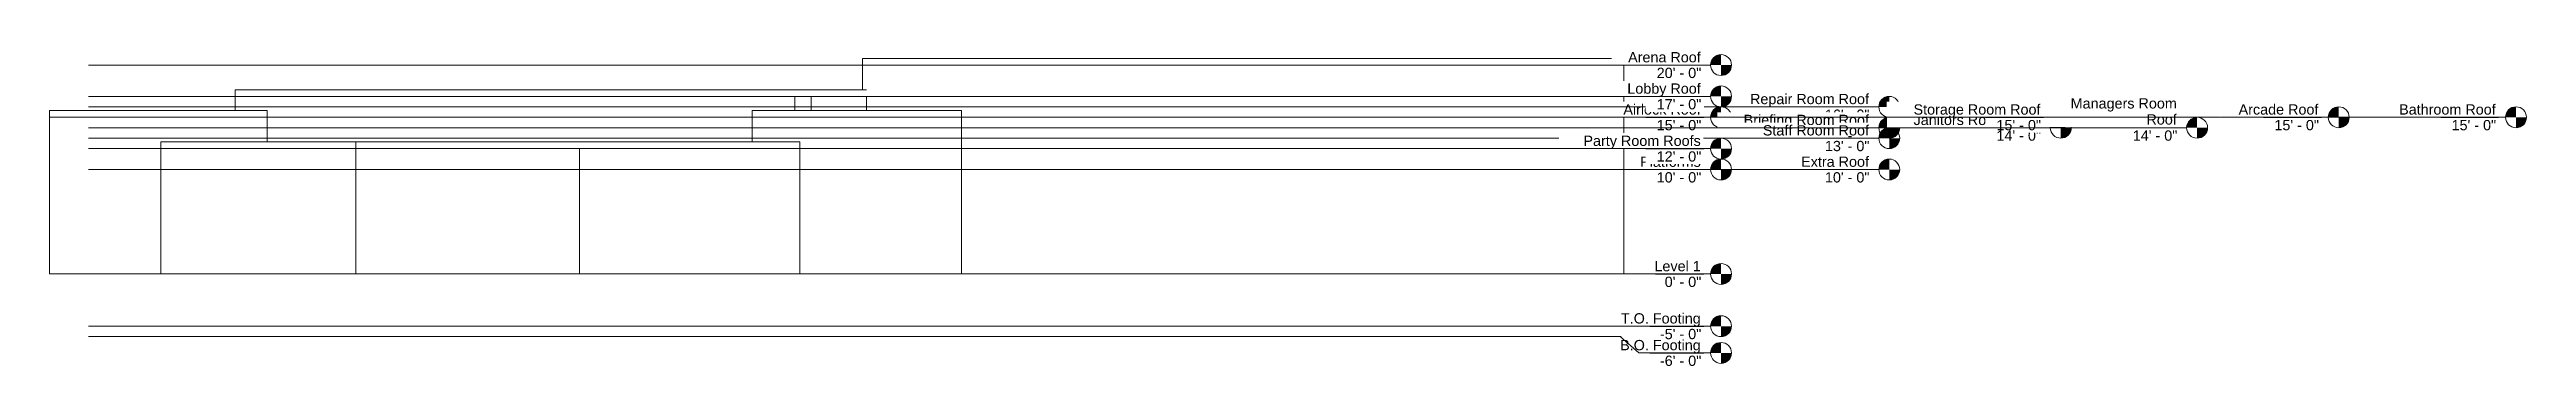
# Model space of a CAD drawing. Header units: inches. Extents: x -977 to 1866, y -109 to 258.
import ezdxf

# ---------------------------------------------------------------- set-up
doc = ezdxf.new("R2010")
doc.units = ezdxf.units.IN
doc.header["$MEASUREMENT"] = 0
doc.linetypes.add('Grid Line 1_2_', pattern=[0.875, 0.5, -0.125, 0.125, -0.125])
for name, color, linetype, lineweight in [('A-FLOR-LEVL', 51, 'Continuous', 9), ('A-ROOF', 132, 'Continuous', 13), ('A-WALL', 113, 'Continuous', 13)]:
    doc.layers.add(name, color=color, linetype=linetype, lineweight=lineweight)
doc.styles.add('Arial', font='arial.ttf', dxfattribs={"height": 11.802395})

# ---------------------------------------------------------------- blocks, each defined once
blk = doc.blocks.new('Level - Level Head - Circle-20425-East')
at = {"layer": 'A-FLOR-LEVL'}
h = blk.add_hatch(color=256, dxfattribs=at)
edge = h.paths.add_edge_path(flags=0)
edge.add_line((941.6, 0), (929.6, 0))
edge.add_arc((941.6, 0), 12, 90, 180, ccw=False)
edge.add_line((941.6, 12), (941.6, 0))
h = blk.add_hatch(color=256, dxfattribs=at)
edge = h.paths.add_edge_path(flags=0)
edge.add_line((941.6, -12), (941.6, 0))
edge.add_line((941.6, 0), (953.6, 0))
edge.add_arc((941.6, 0), 12, 270, 360, ccw=False)
blk.add_circle((941.6, 0), 12, dxfattribs=at)

msp = doc.modelspace()

# ---------------------------------------------------------------- linework, layer by layer
at = {"layer": 'A-ROOF'}
for p, q in [((-44, 247.7), (-44, 240)), ((-44, 247.7), (829.9, 247.7)), ((-43.9, 240), (-44, 240)), ((-43.3, 240), (-43.7, 240)), ((-42.2, 240), (-42.8, 240)), ((-40.6, 240), (-41.4, 240)), ((-38.5, 240), (-39.6, 240)), ((-35.9, 240), (-37.3, 240)), ((-32.9, 240), (-34.4, 240)), ((-29.3, 240), (-31.1, 240)), ((-25.3, 240), (-27.3, 240)), ((-20.8, 240), (-23.1, 240)), ((-15.9, 240), (-18.4, 240)), ((-10.4, 240), (-13.2, 240)), ((-4.6, 240), (-7.5, 240)), ((1.8, 240), (-1.4, 240)), ((8.5, 240), (5.1, 240)), ((15.7, 240), (12.1, 240)), ((23.3, 240), (19.5, 240)), ((31.4, 240), (27.4, 240)), ((39.8, 240), (35.6, 240)), ((48.7, 240), (44.3, 240)), ((57.9, 240), (53.3, 240)), ((67.5, 240), (62.8, 240)), ((77.5, 240), (72.6, 240)), ((87.9, 240), (82.8, 240)), ((98.5, 240), (93.3, 240)), ((109.5, 240), (104.1, 240)), ((120.9, 240), (115.3, 240)), ((132.5, 240), (126.8, 240)), ((144.5, 240), (138.6, 240)), ((156.7, 240), (150.7, 240)), ((169.2, 240), (163.1, 240)), ((181.9, 240), (175.7, 240)), ((194.9, 240), (188.6, 240)), ((208.1, 240), (201.7, 240)), ((221.5, 240), (215, 240)), ((235.1, 240), (228.6, 240)), ((248.9, 240), (242.3, 240)), ((262.8, 240), (256.2, 240)), ((276.9, 240), (270.2, 240)), ((291.1, 240), (284.5, 240)), ((305.4, 240), (298.8, 240)), ((319.9, 240), (313.3, 240)), ((334.4, 240), (327.9, 240)), ((349, 240), (342.7, 240)), ((363.6, 240), (357.8, 240)), ((378.3, 240), (373.4, 240)), ((829.9, 240), (393, 240)), ((830, 240), (830, 247.7)), ((-764, 211.7), (-764, 204)), ((-764, 211.7), (-39.5, 211.7)), ((-399, 204), (-764, 204)), ((-381.3, 204), (-385.7, 204)), ((-367.1, 204), (-372.4, 204)), ((-353.5, 204), (-359.2, 204)), ((-340.1, 204), (-346, 204)), ((-326.9, 204), (-332.8, 204)), ((-313.8, 204), (-319.8, 204)), ((-300.9, 204), (-306.8, 204)), ((-288.1, 204), (-294, 204)), ((-275.4, 204), (-281.3, 204)), ((-262.9, 204), (-268.8, 204)), ((-250.6, 204), (-256.4, 204)), ((-238.6, 204), (-244.3, 204)), ((-226.7, 204), (-232.3, 204)), ((-215.1, 204), (-220.6, 204)), ((-203.7, 204), (-209.1, 204)), ((-192.6, 204), (-197.8, 204)), ((-181.7, 204), (-186.9, 204)), ((-171.2, 204), (-176.2, 204)), ((-160.9, 204), (-165.8, 204)), ((-151, 204), (-155.7, 204)), ((-141.4, 204), (-145.9, 204)), ((-132.1, 204), (-136.5, 204)), ((-123.2, 204), (-127.4, 204)), ((-102.9, 204), (-121.7, 204)), ((-98.1, 204), (-101, 204)), ((-91, 204), (-93.8, 204)), ((-84.4, 204), (-86.8, 204)), ((-78.1, 204), (-79.7, 204)), ((-71, 204), (-72.3, 204)), ((-64.9, 204), (-66.8, 204)), ((-59.8, 204), (-61.7, 204)), ((-55.3, 204), (-57, 204)), ((-51.2, 204), (-52.7, 204)), ((-47.6, 204), (-48.8, 204)), ((-44.3, 204), (-44.9, 204)), ((-40.8, 204), (-41.6, 204)), ((-977.3, 187.8), (-977.3, 180)), ((-977.2, 187.8), (-727.3, 187.8)), ((-727.3, 180), (-727.3, 187.8)), ((-170.5, 187.8), (-170.5, 180)), ((-170.5, 187.8), (69.5, 187.8)), ((-170.1, 180), (-170.3, 180)), ((-169.2, 180), (-169.7, 180)), ((-167.9, 180), (-168.6, 180)), ((-166.1, 180), (-167, 180)), ((-163.8, 180), (-164.9, 180)), ((-161, 180), (-162.4, 180)), ((-157.8, 180), (-159.4, 180)), ((-154.2, 180), (-156, 180)), ((-150.1, 180), (-152.1, 180)), ((-145.7, 180), (-147.8, 180)), ((-140.8, 180), (-143.2, 180)), ((-135.6, 180), (-138.1, 180)), ((-130, 180), (-132.7, 180)), ((-124.1, 180), (-127, 180)), ((-117.9, 180), (-120.9, 180)), ((-111.5, 180), (-114.6, 180)), ((-104.8, 180), (-107.9, 180)), ((-97.8, 180), (-101.1, 180)), ((-90.7, 180), (-94, 180)), ((-83.4, 180), (-86.8, 180)), ((-76, 180), (-79.3, 180)), ((-68.5, 180), (-71.7, 180)), ((-60.9, 180), (-63.9, 180)), ((-53.3, 180), (-56.5, 180)), ((-44.3, 180), (-45.6, 180)), ((-35.6, 180), (-38.1, 180)), ((-27.6, 180), (-30.5, 180)), ((-19.8, 180), (-23.1, 180)), ((-12.6, 180), (-15.8, 180)), ((-5.4, 180), (-8.6, 180)), ((1.6, 180), (-1.6, 180)), ((8.3, 180), (5.2, 180)), ((14.8, 180), (11.8, 180)), ((21.1, 180), (18.2, 180)), ((27, 180), (24.2, 180)), ((32.6, 180), (30, 180)), ((38, 180), (35.5, 180)), ((42.9, 180), (40.6, 180)), ((47.5, 180), (45.3, 180)), ((51.7, 180), (49.7, 180)), ((55.4, 180), (53.7, 180)), ((58.8, 180), (57.2, 180)), ((61.7, 180), (60.4, 180)), ((64.2, 180), (63, 180)), ((66.2, 180), (65.3, 180)), ((67.7, 180), (67, 180)), ((68.8, 180), (68.3, 180)), ((69.3, 180), (69.1, 180)), ((69.5, 180), (69.5, 187.8)), ((69.5, 180), (69.5, 180)), ((-849.5, 151.8), (-849.5, 144)), ((-849.5, 151.8), (-116.1, 151.8)), ((-849.3, 144), (-849.5, 144)), ((-849.5, 144), (-849.5, 144)), ((-848.6, 144), (-849, 144)), ((-847.4, 144), (-848, 144)), ((-845.7, 144), (-846.5, 144)), ((-843.5, 144), (-844.6, 144)), ((-840.9, 144), (-842.2, 144)), ((-837.8, 144), (-839.3, 144)), ((-834.2, 144), (-836, 144)), ((-830.3, 144), (-832.3, 144)), ((-825.9, 144), (-828.1, 144)), ((-821.1, 144), (-823.5, 144)), ((-816, 144), (-818.5, 144)), ((-810.4, 144), (-813.2, 144)), ((-804.6, 144), (-807.5, 144)), ((-798.4, 144), (-801.4, 144)), ((-791.9, 144), (-795.1, 144)), ((-785.2, 144), (-788.4, 144)), ((-778.2, 144), (-781.5, 144)), ((-771, 144), (-774.4, 144)), ((-763.5, 144), (-767.1, 144)), ((-756, 144), (-759.5, 144)), ((-748.3, 144), (-751.8, 144)), ((-740.4, 144), (-744, 144)), ((-732.5, 144), (-736.1, 144)), ((-724.6, 144), (-728.5, 144)), ((-716.6, 144), (-719.8, 144)), ((-708.7, 144), (-711.3, 144)), ((-700.8, 144), (-704, 144)), ((-690.4, 144), (-692.9, 144)), ((-682.2, 144), (-685.2, 144)), ((-674.4, 144), (-677.6, 144)), ((-667, 144), (-670.2, 144)), ((-659.7, 144), (-663, 144)), ((-652.8, 144), (-655.9, 144)), ((-646.1, 144), (-649.1, 144)), ((-639.6, 144), (-642.6, 144)), ((-633.5, 144), (-636.3, 144)), ((-627.7, 144), (-630.4, 144)), ((-625.7, 151.8), (-625.7, 144)), ((-625.6, 144), (-625.7, 144)), ((-625.1, 144), (-625.4, 144)), ((-624.2, 144), (-624.7, 144)), ((-622.7, 144), (-623.5, 144)), ((-620.7, 144), (-621.8, 144)), ((-618.3, 144), (-619.6, 144)), ((-615.4, 144), (-616.9, 144)), ((-612, 144), (-613.8, 144)), ((-608.2, 144), (-610.2, 144)), ((-603.9, 144), (-606.2, 144)), ((-599.3, 144), (-601.7, 144)), ((-594.1, 144), (-596.9, 144)), ((-588.8, 144), (-591.6, 144)), ((-583, 144), (-586, 144)), ((-576.8, 144), (-580.1, 144)), ((-570.4, 144), (-573.8, 144)), ((-563.6, 144), (-567.3, 144)), ((-556.6, 144), (-560.4, 144)), ((-549.4, 144), (-553.3, 144)), ((-541.9, 144), (-546, 144)), ((-533, 144), (-538.5, 144)), ((-526.2, 144), (-530.9, 144)), ((-515.2, 144), (-523.1, 144)), ((-496.7, 144), (-499.3, 144)), ((-488.2, 144), (-491.4, 144)), ((-480.1, 144), (-483.5, 144)), ((-472.2, 144), (-475.6, 144)), ((-464.4, 144), (-467.9, 144)), ((-456.7, 144), (-460.2, 144)), ((-449.2, 144), (-452.7, 144)), ((-441.9, 144), (-445.3, 144)), ((-434.8, 144), (-438.1, 144)), ((-427.9, 144), (-431.1, 144)), ((-421.2, 144), (-424.4, 144)), ((-414.9, 144), (-417.9, 144)), ((-408.8, 144), (-411.7, 144)), ((-403.1, 144), (-405.8, 144)), ((-397.7, 144), (-400.3, 144)), ((-392.7, 144), (-395.1, 144)), ((-388.1, 144), (-390.3, 144)), ((-383.8, 144), (-385.8, 144)), ((-380, 144), (-381.8, 144)), ((-376.6, 144), (-378.2, 144)), ((-373.7, 144), (-375, 144)), ((-371.2, 144), (-372.3, 144)), ((-369.1, 144), (-370.1, 144)), ((-367.3, 144), (-368.5, 144)), ((-364.2, 144), (-365.7, 144)), ((-360.7, 144), (-362.4, 144)), ((-356.8, 144), (-358.7, 144)), ((-352.5, 144), (-354.5, 144)), ((-347.8, 144), (-350, 144)), ((-342.7, 144), (-345.1, 144)), ((-337.2, 144), (-339.8, 144)), ((-331.5, 144), (-334.2, 144)), ((-325.4, 144), (-328.3, 144)), ((-319.1, 144), (-322.1, 144)), ((-312.4, 144), (-315.6, 144)), ((-305.6, 144), (-308.8, 144)), ((-298.5, 144), (-301.8, 144)), ((-291.2, 144), (-294.6, 144)), ((-283.8, 144), (-287.2, 144)), ((-276.2, 144), (-279.6, 144)), ((-268.5, 144), (-271.9, 144)), ((-260.8, 144), (-264.2, 144)), ((-253, 144), (-256.1, 144)), ((-245.1, 144), (-247.7, 144)), ((-226.7, 144), (-229.4, 144)), ((-218.3, 144), (-221.5, 144)), ((-210.4, 144), (-213.7, 144)), ((-202.6, 144), (-206, 144)), ((-195.1, 144), (-198.5, 144)), ((-187.8, 144), (-191.2, 144)), ((-180.8, 144), (-184, 144)), ((-174, 144), (-177.1, 144)), ((-167.5, 144), (-170.5, 144)), ((-161.2, 144), (-164.2, 144)), ((-155.3, 144), (-158.1, 144)), ((-149.8, 144), (-152.4, 144)), ((-144.6, 144), (-147.1, 144)), ((-139.8, 144), (-142.1, 144)), ((-135.4, 144), (-137.5, 144)), ((-131.4, 144), (-133.3, 144)), ((-127.9, 144), (-129.6, 144)), ((-124.8, 144), (-126.2, 144)), ((-122.2, 144), (-123.4, 144)), ((-120, 144), (-121, 144)), ((-118.3, 144), (-119, 144)), ((-117.1, 144), (-117.6, 144)), ((-116.3, 144), (-116.6, 144)), ((-116.1, 144), (-116.2, 144)), ((-116.1, 144), (-116.1, 151.8))]:
    msp.add_line(p, q, dxfattribs=at)
at = {"layer": 'A-WALL'}
for p, q in [((-44, 240), (-44, 211.7)), ((-44, 240), (-44, 240)), ((-43.9, 240), (-43.7, 240)), ((-43.3, 240), (-42.8, 240)), ((-42.2, 240), (-41.4, 240)), ((-40.6, 240), (-39.6, 240)), ((-38.5, 240), (-37.3, 240)), ((-35.9, 240), (-34.4, 240)), ((-32.9, 240), (-31.1, 240)), ((-29.3, 240), (-27.3, 240)), ((-25.3, 240), (-23.1, 240)), ((-20.8, 240), (-18.4, 240)), ((-15.9, 240), (-13.2, 240)), ((-10.4, 240), (-7.5, 240)), ((-4.6, 240), (-1.4, 240)), ((1.8, 240), (5.1, 240)), ((8.5, 240), (12.1, 240)), ((15.7, 240), (19.5, 240)), ((23.3, 240), (27.4, 240)), ((31.4, 240), (35.6, 240)), ((39.8, 240), (44.3, 240)), ((48.7, 240), (53.3, 240)), ((57.9, 240), (62.8, 240)), ((67.5, 240), (72.6, 240)), ((77.5, 240), (82.8, 240)), ((87.9, 240), (93.3, 240)), ((98.5, 240), (104.1, 240)), ((109.5, 240), (115.3, 240)), ((120.9, 240), (126.8, 240)), ((132.5, 240), (138.6, 240)), ((144.5, 240), (150.7, 240)), ((156.7, 240), (163.1, 240)), ((169.2, 240), (175.7, 240)), ((181.9, 240), (188.6, 240)), ((194.9, 240), (201.7, 240)), ((208.1, 240), (215, 240)), ((221.5, 240), (228.6, 240)), ((235.1, 240), (242.3, 240)), ((248.9, 240), (256.2, 240)), ((262.8, 240), (270.2, 240)), ((276.9, 240), (284.5, 240)), ((291.1, 240), (298.8, 240)), ((305.4, 240), (313.3, 240)), ((319.9, 240), (327.9, 240)), ((334.4, 240), (342.7, 240)), ((349, 240), (357.8, 240)), ((363.6, 240), (373.4, 240)), ((378.3, 240), (393, 240)), ((830, 0), (830, 240)), ((-764, 204), (-764, 187.8)), ((-399, 204), (-385.7, 204)), ((-381.3, 204), (-372.4, 204)), ((-367.1, 204), (-359.2, 204)), ((-353.5, 204), (-346, 204)), ((-340.1, 204), (-332.8, 204)), ((-326.9, 204), (-319.8, 204)), ((-313.8, 204), (-306.8, 204)), ((-300.9, 204), (-294, 204)), ((-288.1, 204), (-281.3, 204)), ((-275.4, 204), (-268.8, 204)), ((-262.9, 204), (-256.4, 204)), ((-250.6, 204), (-244.3, 204)), ((-238.6, 204), (-232.3, 204)), ((-226.7, 204), (-220.6, 204)), ((-215.1, 204), (-209.1, 204)), ((-203.7, 204), (-197.8, 204)), ((-192.6, 204), (-186.9, 204)), ((-181.7, 204), (-176.2, 204)), ((-171.2, 204), (-165.8, 204)), ((-160.9, 204), (-155.7, 204)), ((-151, 204), (-145.9, 204)), ((-141.4, 204), (-136.5, 204)), ((-132.1, 204), (-127.4, 204)), ((-123.2, 204), (-121.8, 204)), ((-121.8, 187.8), (-121.8, 204)), ((-102.9, 204), (-101, 204)), ((-102.8, 204), (-102.8, 187.8)), ((-40.8, 204), (-39.5, 204)), ((-39.5, 204), (-39.5, 187.8)), ((-977.3, 180), (-977.3, 0)), ((-977.2, 180), (-727.3, 180)), ((-727.3, 151.8), (-727.3, 180)), ((-170.5, 180), (-170.5, 151.8)), ((-170.5, 180), (-170.4, 180)), ((-170.1, 180), (-169.7, 180)), ((-169.2, 180), (-168.6, 180)), ((-167.9, 180), (-167, 180)), ((-166.1, 180), (-164.9, 180)), ((-163.8, 180), (-162.4, 180)), ((-161, 180), (-159.4, 180)), ((-157.8, 180), (-156, 180)), ((-154.2, 180), (-152.1, 180)), ((-150.1, 180), (-147.8, 180)), ((-145.6, 180), (-143.2, 180)), ((-140.8, 180), (-138.1, 180)), ((-135.6, 180), (-132.7, 180)), ((-130, 180), (-127, 180)), ((-124.1, 180), (-120.9, 180)), ((-117.9, 180), (-114.6, 180)), ((-111.5, 180), (-107.9, 180)), ((-104.8, 180), (-101.1, 180)), ((-97.8, 180), (-94, 180)), ((-90.7, 180), (-86.8, 180)), ((-83.4, 180), (-79.3, 180)), ((-76, 180), (-71.7, 180)), ((-68.5, 180), (-63.9, 180)), ((-60.9, 180), (-56.5, 180)), ((-53.3, 180), (-45.6, 180)), ((69.5, 0), (69.5, 180)), ((-849.5, 144), (-849.5, 0)), ((-849.5, 144), (-849.5, 144)), ((-849.2, 144), (-849, 144)), ((-848.6, 144), (-848, 144)), ((-847.4, 144), (-846.5, 144)), ((-845.7, 144), (-844.6, 144)), ((-843.5, 144), (-842.2, 144)), ((-840.9, 144), (-839.3, 144)), ((-837.8, 144), (-836, 144)), ((-834.2, 144), (-832.3, 144)), ((-830.3, 144), (-828.1, 144)), ((-825.9, 144), (-823.5, 144)), ((-821.1, 144), (-818.5, 144)), ((-816, 144), (-813.2, 144)), ((-810.4, 144), (-807.5, 144)), ((-804.6, 144), (-801.4, 144)), ((-798.4, 144), (-795.1, 144)), ((-791.9, 144), (-788.4, 144)), ((-785.2, 144), (-781.5, 144)), ((-778.2, 144), (-774.4, 144)), ((-771, 144), (-767.1, 144)), ((-763.5, 144), (-759.5, 144)), ((-756, 144), (-751.8, 144)), ((-748.3, 144), (-744, 144)), ((-740.4, 144), (-736.1, 144)), ((-732.5, 144), (-728.5, 144)), ((-724.6, 144), (-719.8, 144)), ((-716.6, 144), (-711.3, 144)), ((-708.7, 144), (-704, 144)), ((-627.7, 144), (-625.7, 144)), ((-625.7, 144), (-625.7, 0)), ((-625.6, 144), (-625.4, 144)), ((-625.1, 144), (-624.7, 144)), ((-624.2, 144), (-623.5, 144)), ((-622.7, 144), (-621.8, 144)), ((-620.7, 144), (-619.6, 144)), ((-618.3, 144), (-616.9, 144)), ((-615.4, 144), (-613.8, 144)), ((-612, 144), (-610.2, 144)), ((-608.2, 144), (-606.2, 144)), ((-603.9, 144), (-601.7, 144)), ((-599.3, 144), (-596.9, 144)), ((-594.1, 144), (-591.6, 144)), ((-588.8, 144), (-586, 144)), ((-583, 144), (-580.1, 144)), ((-576.8, 144), (-573.8, 144)), ((-570.4, 144), (-567.3, 144)), ((-563.6, 144), (-560.4, 144)), ((-556.6, 144), (-553.3, 144)), ((-549.4, 144), (-546, 144)), ((-541.9, 144), (-538.5, 144)), ((-533, 144), (-530.9, 144)), ((-526.2, 144), (-523.1, 144)), ((-515.1, 144), (-499.3, 144)), ((-496.7, 144), (-491.4, 144)), ((-488.2, 144), (-483.5, 144)), ((-480.1, 144), (-475.6, 144)), ((-472.2, 144), (-467.9, 144)), ((-464.4, 144), (-460.2, 144)), ((-456.7, 144), (-452.7, 144)), ((-449.2, 144), (-445.3, 144)), ((-441.9, 144), (-438.1, 144)), ((-434.8, 144), (-431.1, 144)), ((-427.9, 144), (-424.4, 144)), ((-421.2, 144), (-417.9, 144)), ((-414.9, 144), (-411.7, 144)), ((-408.8, 144), (-405.8, 144)), ((-403.1, 144), (-400.3, 144)), ((-397.7, 144), (-395.1, 144)), ((-392.7, 144), (-390.3, 144)), ((-388.1, 144), (-385.8, 144)), ((-383.8, 144), (-381.8, 144)), ((-380, 144), (-378.2, 144)), ((-376.6, 144), (-375, 144)), ((-373.7, 144), (-372.3, 144)), ((-371.2, 144), (-370.1, 144)), ((-369.1, 144), (-368.8, 144)), ((-368.8, 144), (-368.5, 144)), ((-368.8, 0), (-368.8, 144)), ((-237.3, 144), (-229.4, 144)), ((-226.7, 144), (-221.5, 144)), ((-218.3, 144), (-213.7, 144)), ((-210.4, 144), (-206, 144)), ((-202.6, 144), (-198.5, 144)), ((-195.1, 144), (-191.2, 144)), ((-187.8, 144), (-184, 144)), ((-180.8, 144), (-177.1, 144)), ((-174, 144), (-170.5, 144)), ((-167.5, 144), (-164.2, 144)), ((-161.2, 144), (-158.1, 144)), ((-155.3, 144), (-152.4, 144)), ((-149.8, 144), (-147.1, 144)), ((-144.6, 144), (-142.1, 144)), ((-139.8, 144), (-137.5, 144)), ((-135.4, 144), (-133.3, 144)), ((-131.4, 144), (-129.6, 144)), ((-127.9, 144), (-126.2, 144)), ((-124.8, 144), (-123.4, 144)), ((-122.2, 144), (-121, 144)), ((-120, 144), (-119, 144)), ((-118.3, 144), (-117.6, 144)), ((-117.1, 144), (-116.6, 144)), ((-116.3, 144), (-116.2, 144)), ((-116.1, 0), (-116.1, 144)), ((-700.8, 0), (-849.5, 0)), ((-368.8, 0), (-625.7, 0)), ((-116.1, 0), (-237.3, 0)), ((829.9, 0), (69.4, 0))]:
    msp.add_line(p, q, dxfattribs=at)
at = {"layer": 'A-WALL', "flags": 128}
for points in [[(-98.1, 204), (-96.1, 204), (-93.8, 204)], [(-91, 204), (-89.7, 204), (-86.8, 204)], [(-84.4, 204), (-83.6, 204), (-79.7, 204)], [(-78.1, 204), (-77.9, 204), (-72.5, 204), (-72.3, 204)], [(-71, 204), (-67.4, 204), (-66.8, 204)], [(-64.9, 204), (-62.6, 204), (-61.7, 204)], [(-59.8, 204), (-58.3, 204), (-57, 204)], [(-55.3, 204), (-54.2, 204), (-52.7, 204)], [(-51.2, 204), (-50.6, 204), (-48.8, 204)], [(-47.6, 204), (-47.2, 204), (-44.9, 204)], [(-44.3, 204), (-44.3, 204), (-41.7, 204), (-41.6, 204)], [(-45.6, 180), (-38.2, 180), (-38.1, 180)], [(-35.6, 180), (-30.8, 180), (-30.5, 180)], [(-27.6, 180), (-23.5, 180), (-23.1, 180)], [(-19.8, 180), (-16.3, 180), (-15.8, 180)], [(-12.6, 180), (-9.2, 180), (-8.6, 180)], [(-5.4, 180), (-2.3, 180), (-1.6, 180)], [(1.6, 180), (4.5, 180), (5.2, 180)], [(8.3, 180), (11, 180), (11.8, 180)], [(14.8, 180), (17.3, 180), (18.2, 180)], [(21.1, 180), (23.3, 180), (24.2, 180)], [(27, 180), (29, 180), (30, 180)], [(32.6, 180), (34.5, 180), (35.5, 180)], [(38, 180), (39.6, 180), (40.6, 180)], [(42.9, 180), (44.3, 180), (45.3, 180)], [(47.5, 180), (48.7, 180), (49.7, 180)], [(51.7, 180), (52.7, 180), (53.7, 180)], [(55.4, 180), (56.3, 180), (57.2, 180)], [(58.8, 180), (59.5, 180), (60.4, 180)], [(61.7, 180), (62.3, 180), (63, 180)], [(64.2, 180), (64.6, 180), (65.3, 180)], [(66.2, 180), (66.5, 180), (67, 180)], [(67.7, 180), (67.9, 180), (68.3, 180)], [(68.8, 180), (68.9, 180), (69.1, 180)], [(69.3, 180), (69.4, 180), (69.5, 180)], [(-700.8, 144), (-693, 144), (-692.9, 144)], [(-690.4, 144), (-685.4, 144), (-685.2, 144)], [(-682.2, 144), (-677.9, 144), (-677.6, 144)], [(-674.4, 144), (-670.5, 144), (-670.2, 144)], [(-667, 144), (-663.3, 144), (-663, 144)], [(-659.7, 144), (-656.3, 144), (-655.9, 144)], [(-652.8, 144), (-649.6, 144), (-649.1, 144)], [(-646.1, 144), (-643.1, 144), (-642.6, 144)], [(-639.6, 144), (-636.9, 144), (-636.3, 144)], [(-633.5, 144), (-630.9, 144), (-630.4, 144)], [(-367.3, 144), (-366, 144), (-365.7, 144)], [(-364.2, 144), (-362.8, 144), (-362.4, 144)], [(-360.7, 144), (-359.2, 144), (-358.7, 144)], [(-356.8, 144), (-355.3, 144), (-354.5, 144)], [(-352.5, 144), (-350.9, 144), (-350, 144)], [(-347.8, 144), (-346.2, 144), (-345.1, 144)], [(-342.7, 144), (-341.1, 144), (-339.8, 144)], [(-337.2, 144), (-335.7, 144), (-334.2, 144)], [(-331.5, 144), (-329.9, 144), (-328.3, 144)], [(-325.4, 144), (-323.9, 144), (-322.1, 144)], [(-319.1, 144), (-317.6, 144), (-315.6, 144)], [(-312.4, 144), (-311.1, 144), (-308.8, 144)], [(-305.6, 144), (-304.3, 144), (-301.8, 144)], [(-298.5, 144), (-297.3, 144), (-294.6, 144)], [(-291.2, 144), (-290.2, 144), (-287.2, 144)], [(-283.8, 144), (-282.9, 144), (-279.6, 144)], [(-276.2, 144), (-275.5, 144), (-271.9, 144)], [(-268.5, 144), (-267.9, 144), (-264.2, 144)], [(-260.8, 144), (-260.3, 144), (-256.1, 144)], [(-253, 144), (-252.6, 144), (-247.7, 144)], [(-245.1, 144), (-245, 144), (-237.3, 144)], [(-849.5, 0), (-855.7, 0), (-863.6, 0), (-871.4, 0), (-879.1, 0), (-886.7, 0), (-894.2, 0), (-901.5, 0), (-908.6, 0), (-915.5, 0), (-922.1, 0), (-928.5, 0), (-934.6, 0), (-940.3, 0), (-945.7, 0), (-950.7, 0), (-955.4, 0), (-959.6, 0), (-963.4, 0), (-966.8, 0), (-969.7, 0), (-972.2, 0), (-974.2, 0), (-975.7, 0), (-976.7, 0), (-977.2, 0), (-977.2, 0)], [(-625.7, 0), (-627.2, 0), (-632.7, 0), (-638.5, 0), (-644.6, 0), (-651, 0), (-657.6, 0), (-664.4, 0), (-671.4, 0), (-678.5, 0), (-685.8, 0), (-693.2, 0), (-700.8, 0)], [(-237.3, 0), (-245, 0), (-252.6, 0), (-260.3, 0), (-267.9, 0), (-275.5, 0), (-282.9, 0), (-290.2, 0), (-297.3, 0), (-304.3, 0), (-311.1, 0), (-317.6, 0), (-323.9, 0), (-329.9, 0), (-335.7, 0), (-341.1, 0), (-346.2, 0), (-350.9, 0), (-355.3, 0), (-359.2, 0), (-362.8, 0), (-366, 0), (-368.8, 0)], [(-45.6, 0), (-53.2, 0), (-60.8, 0), (-68.3, 0), (-75.8, 0), (-83.2, 0), (-90.4, 0), (-97.5, 0), (-104.4, 0), (-111, 0), (-116.2, 0)], [(69.5, 0), (69.4, 0), (68.9, 0), (67.9, 0), (66.5, 0), (64.6, 0), (62.3, 0), (59.5, 0), (56.3, 0), (52.7, 0), (48.7, 0), (44.3, 0), (39.6, 0), (34.5, 0), (29, 0), (23.3, 0), (17.3, 0), (11, 0), (4.5, 0), (-2.3, 0), (-9.2, 0), (-16.3, 0), (-23.5, 0), (-30.8, 0), (-38.2, 0), (-45.6, 0)]]:
    msp.add_lwpolyline(points, dxfattribs=at)

# ---------------------------------------------------------------- block references
at = {"layer": 'A-FLOR-LEVL'}
for p in [(0, 240), (193.1, 192), (0, 180), (390, 168), (546.5, 168), (709.1, 180), (912.6, 180), (0, 120), (0, 0), (0, -60)]:
    msp.add_blockref('Level - Level Head - Circle-20425-East', p, dxfattribs=at)

# ---------------------------------------------------------------- next in the draw order: texts
at = {"layer": 'A-FLOR-LEVL', "attachment_point": 3, "line_spacing_factor": 0.938532, "style": 'Arial', "bg_fill": 3, "box_fill_scale": 1.25, "bg_fill_color": 0, "bg_fill_transparency": 0}
for s, insert, char_height, width in [('Arena Roof', (918.3, 254.9), 11.8, 99.36), ('Repair Room Roof', (1111.4, 206.9), 11.802, 162.432), ('Airlock Roof', (918.3, 194.9), 11.802, 105.696), ('Arcade Roof', (1627.4, 194.9), 11.802, 109.152), ('Bathroom Roof', (1830.9, 194.9), 11.802, 132.048), ('Platforms', (918.3, 134.9), 11.8, 82.8), ('Level 1', (918.3, 14.9), 11.8, 63.504), ('T.O. Footing', (918.3, -45.1), 11.802, 109.152)]:
    msp.add_mtext(s, dxfattribs=dict(at, insert=insert, char_height=char_height, width=width))

# ---------------------------------------------------------------- next in the draw order: texts
at = {"layer": 'A-FLOR-LEVL', "char_height": 11.8, "attachment_point": 3, "line_spacing_factor": 0.938532, "style": 'Arial', "bg_fill": 3, "box_fill_scale": 1.25, "bg_fill_color": 0, "bg_fill_transparency": 0}
for s, insert, width in [('20\' - 0"', (918.9, 236.9), 60.912), ('15\' - 0"', (918.9, 176.9), 60.912), ('16\' - 0"', (1112, 188.9), 60.912), ('15\' - 0"', (1628, 176.9), 60.912), ('15\' - 0"', (1831.4, 176.9), 60.912), ('10\' - 0"', (918.9, 116.9), 60.912), ('0\' - 0"', (918.9, -3.1), 49.968), ('-5\' - 0"', (918.9, -63.1), 56.448)]:
    msp.add_mtext(s, dxfattribs=dict(at, insert=insert, width=width))

# ---------------------------------------------------------------- next in the draw order: linework, layer by layer
at = {"layer": 'A-FLOR-LEVL', "linetype": 'Grid Line 1_2_'}
for p, q in [((-932.6, 240), (929.6, 240)), ((-932.6, 192), (1122.7, 192)), ((-932.6, 180), (929.6, 180)), ((-932.6, 120), (929.6, 120)), ((-932.6, 0), (929.6, 0)), ((-932.6, -60), (929.6, -60))]:
    msp.add_line(p, q, dxfattribs=at)

# ---------------------------------------------------------------- next in the draw order: block references
at = {"layer": 'A-FLOR-LEVL'}
for p in [(193.1, 168), (0, -90.7)]:
    msp.add_blockref('Level - Level Head - Circle-20425-East', p, dxfattribs=at)

# ---------------------------------------------------------------- next in the draw order: texts
at = {"layer": 'A-FLOR-LEVL', "char_height": 11.802, "attachment_point": 3, "line_spacing_factor": 0.938532, "style": 'Arial', "bg_fill": 3, "box_fill_scale": 1.25, "bg_fill_color": 0, "bg_fill_transparency": 0}
for s, insert, width in [('Briefing Room Roof', (1111.4, 182.9), 171.216), ('B.O. Footing', (918.3, -75.8), 110.304)]:
    msp.add_mtext(s, dxfattribs=dict(at, insert=insert, width=width))

# ---------------------------------------------------------------- next in the draw order: linework, layer by layer
at = {"layer": 'A-FLOR-LEVL', "linetype": 'Grid Line 1_2_'}
msp.add_line((-932.6, -72), (826.1, -72), dxfattribs=at)

# ---------------------------------------------------------------- next in the draw order: block references
at = {"layer": 'A-FLOR-LEVL'}
msp.add_blockref('Level - Level Head - Circle-20425-East', (0, 204), dxfattribs=at)

# ---------------------------------------------------------------- next in the draw order: texts
at = {"layer": 'A-FLOR-LEVL', "char_height": 11.8, "attachment_point": 3, "line_spacing_factor": 0.938532, "style": 'Arial', "bg_fill": 3, "box_fill_scale": 1.25, "bg_fill_color": 0, "bg_fill_transparency": 0}
for s, insert, width in [('14\' - 0"', (1112, 164.9), 60.912), ('-6\' - 0"', (918.9, -93.8), 56.448)]:
    msp.add_mtext(s, dxfattribs=dict(at, insert=insert, width=width))

# ---------------------------------------------------------------- next in the draw order: linework, layer by layer
at = {"layer": 'A-FLOR-LEVL', "linetype": 'Grid Line 1_2_'}
msp.add_line((-932.6, 168), (1122.7, 168), dxfattribs=at)
at = {"layer": 'A-FLOR-LEVL'}
for p, q in [((826.1, -72), (847.1, -90.7)), ((847.1, -90.7), (929.6, -90.7))]:
    msp.add_line(p, q, dxfattribs=at)

# ---------------------------------------------------------------- next in the draw order: block references
msp.add_blockref('Level - Level Head - Circle-20425-East', (193.1, 156), dxfattribs=at)

# ---------------------------------------------------------------- next in the draw order: texts
at = {"layer": 'A-FLOR-LEVL', "insert": (918.3, 218.9), "char_height": 11.8, "width": 100.08, "attachment_point": 3, "line_spacing_factor": 0.938532, "style": 'Arial', "bg_fill": 3, "box_fill_scale": 1.25, "bg_fill_color": 0, "bg_fill_transparency": 0}
msp.add_mtext('Lobby Roof', dxfattribs=at)

# ---------------------------------------------------------------- next in the draw order: texts
at = {"layer": 'A-FLOR-LEVL', "insert": (1111.4, 170.9), "char_height": 11.802, "width": 145.152, "attachment_point": 3, "line_spacing_factor": 0.938532, "style": 'Arial', "bg_fill": 3, "box_fill_scale": 1.25, "bg_fill_color": 0, "bg_fill_transparency": 0}
msp.add_mtext('Staff Room Roof', dxfattribs=at)

# ---------------------------------------------------------------- next in the draw order: block references
at = {"layer": 'A-FLOR-LEVL'}
msp.add_blockref('Level - Level Head - Circle-20425-East', (0, 144), dxfattribs=at)

# ---------------------------------------------------------------- next in the draw order: texts
at = {"layer": 'A-FLOR-LEVL', "insert": (1112, 152.9), "char_height": 11.8, "width": 60.912, "attachment_point": 3, "line_spacing_factor": 0.938532, "style": 'Arial', "bg_fill": 3, "box_fill_scale": 1.25, "bg_fill_color": 0, "bg_fill_transparency": 0}
msp.add_mtext('13\' - 0"', dxfattribs=at)

# ---------------------------------------------------------------- next in the draw order: linework, layer by layer
at = {"layer": 'A-FLOR-LEVL', "linetype": 'Grid Line 1_2_'}
msp.add_line((-932.6, 156), (1122.7, 156), dxfattribs=at)

# ---------------------------------------------------------------- next in the draw order: block references
at = {"layer": 'A-FLOR-LEVL'}
msp.add_blockref('Level - Level Head - Circle-20425-East', (193.1, 120), dxfattribs=at)

# ---------------------------------------------------------------- next in the draw order: texts
at = {"layer": 'A-FLOR-LEVL', "attachment_point": 3, "line_spacing_factor": 0.938532, "style": 'Arial', "bg_fill": 3, "box_fill_scale": 1.25, "bg_fill_color": 0, "bg_fill_transparency": 0}
for s, insert, char_height, width in [('Janitors Room Roof', (1308.3, 182.9), 11.802, 173.376), ('Extra Roof', (1111.4, 134.9), 11.8, 92.736)]:
    msp.add_mtext(s, dxfattribs=dict(at, insert=insert, char_height=char_height, width=width))

# ---------------------------------------------------------------- next in the draw order: texts
at = {"layer": 'A-FLOR-LEVL', "char_height": 11.8, "width": 60.912, "attachment_point": 3, "line_spacing_factor": 0.938532, "style": 'Arial', "bg_fill": 3, "box_fill_scale": 1.25, "bg_fill_color": 0, "bg_fill_transparency": 0}
for s, insert in [('14\' - 0"', (1308.9, 164.9)), ('10\' - 0"', (1112, 116.9))]:
    msp.add_mtext(s, dxfattribs=dict(at, insert=insert))

# ---------------------------------------------------------------- next in the draw order: linework, layer by layer
at = {"layer": 'A-FLOR-LEVL', "linetype": 'Grid Line 1_2_'}
msp.add_line((-932.6, 168), (1319.6, 168), dxfattribs=at)

# ---------------------------------------------------------------- next in the draw order: block references
at = {"layer": 'A-FLOR-LEVL'}
msp.add_blockref('Level - Level Head - Circle-20425-East', (390, 180), dxfattribs=at)

# ---------------------------------------------------------------- next in the draw order: texts
at = {"layer": 'A-FLOR-LEVL', "insert": (1308.3, 194.9), "char_height": 11.802, "width": 173.52, "attachment_point": 3, "line_spacing_factor": 0.938532, "style": 'Arial', "bg_fill": 3, "box_fill_scale": 1.25, "bg_fill_color": 0, "bg_fill_transparency": 0}
msp.add_mtext('Storage Room Roof', dxfattribs=at)

# ---------------------------------------------------------------- next in the draw order: texts
at = {"layer": 'A-FLOR-LEVL', "insert": (1308.9, 176.9), "char_height": 11.8, "width": 60.912, "attachment_point": 3, "line_spacing_factor": 0.938532, "style": 'Arial', "bg_fill": 3, "box_fill_scale": 1.25, "bg_fill_color": 0, "bg_fill_transparency": 0}
msp.add_mtext('15\' - 0"', dxfattribs=at)

# ---------------------------------------------------------------- next in the draw order: linework, layer by layer
at = {"layer": 'A-FLOR-LEVL', "linetype": 'Grid Line 1_2_'}
msp.add_line((-932.6, 180), (1319.6, 180), dxfattribs=at)

# ---------------------------------------------------------------- next in the draw order: texts
at = {"layer": 'A-FLOR-LEVL', "insert": (1464.8, 201.9), "char_height": 11.802, "width": 145.008, "attachment_point": 3, "line_spacing_factor": 0.938532, "style": 'Arial', "bg_fill": 3, "box_fill_scale": 1.25, "bg_fill_color": 0, "bg_fill_transparency": 0}
msp.add_mtext('Managers Room\\PRoof', dxfattribs=at)

# ---------------------------------------------------------------- next in the draw order: texts
at = {"layer": 'A-FLOR-LEVL', "insert": (1465.4, 164.9), "char_height": 11.8, "width": 60.912, "attachment_point": 3, "line_spacing_factor": 0.938532, "style": 'Arial', "bg_fill": 3, "box_fill_scale": 1.25, "bg_fill_color": 0, "bg_fill_transparency": 0}
msp.add_mtext('14\' - 0"', dxfattribs=at)

# ---------------------------------------------------------------- next in the draw order: linework, layer by layer
at = {"layer": 'A-FLOR-LEVL', "linetype": 'Grid Line 1_2_'}
for p, q in [((-932.6, 180), (1638.8, 180)), ((-932.6, 180), (1842.2, 180)), ((-932.6, 168), (1476.1, 168))]:
    msp.add_line(p, q, dxfattribs=at)

# ---------------------------------------------------------------- next in the draw order: texts
at = {"layer": 'A-FLOR-LEVL', "attachment_point": 3, "line_spacing_factor": 0.938532, "style": 'Arial', "bg_fill": 3, "box_fill_scale": 1.25, "bg_fill_color": 0, "bg_fill_transparency": 0}
for s, insert, char_height, width in [('17\' - 0"', (918.9, 200.9), 11.8, 60.912), ('Party Room Roofs', (918.3, 158.9), 11.802, 159.84)]:
    msp.add_mtext(s, dxfattribs=dict(at, insert=insert, char_height=char_height, width=width))

# ---------------------------------------------------------------- next in the draw order: linework, layer by layer
at = {"layer": 'A-FLOR-LEVL', "linetype": 'Grid Line 1_2_'}
msp.add_line((-932.6, 204), (929.6, 204), dxfattribs=at)

# ---------------------------------------------------------------- next in the draw order: texts
at = {"layer": 'A-FLOR-LEVL', "insert": (918.9, 140.9), "char_height": 11.8, "width": 60.912, "attachment_point": 3, "line_spacing_factor": 0.938532, "style": 'Arial', "bg_fill": 3, "box_fill_scale": 1.25, "bg_fill_color": 0, "bg_fill_transparency": 0}
msp.add_mtext('12\' - 0"', dxfattribs=at)

# ---------------------------------------------------------------- next in the draw order: linework, layer by layer
at = {"layer": 'A-FLOR-LEVL', "linetype": 'Grid Line 1_2_'}
for p, q in [((-932.6, 144), (929.6, 144)), ((-932.6, 120), (1122.7, 120))]:
    msp.add_line(p, q, dxfattribs=at)

doc.saveas('drawing.dxf')
